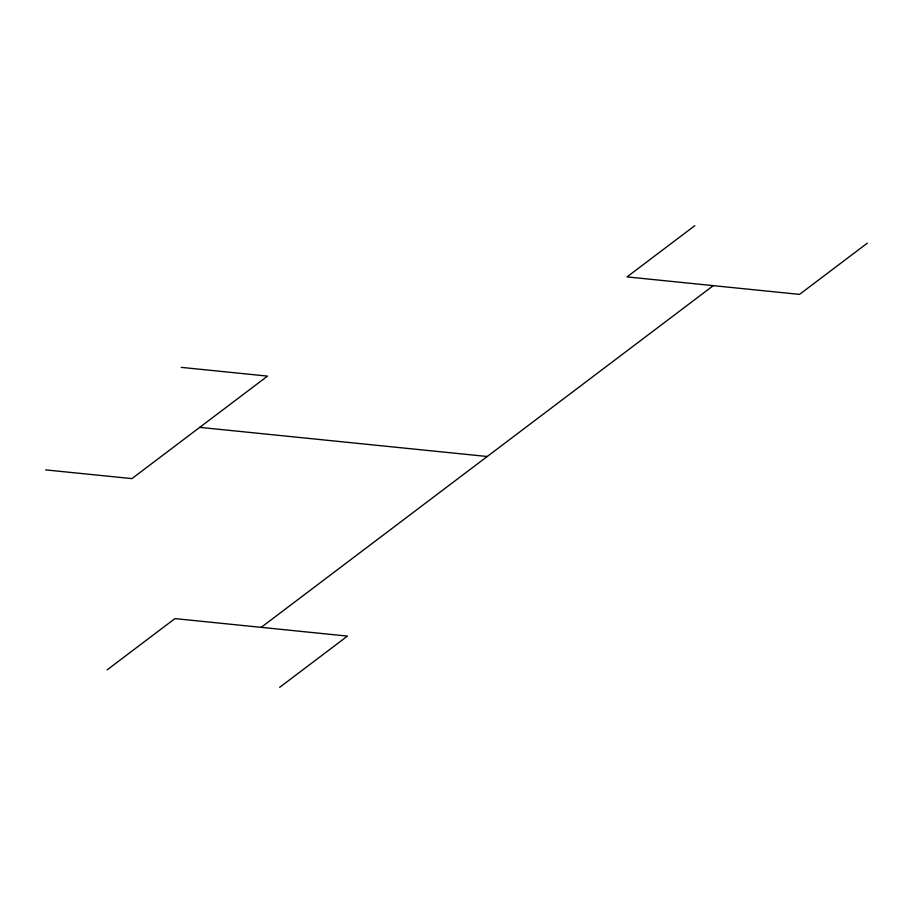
<?xml version="1.0" encoding="UTF-8"?>
<svg xmlns="http://www.w3.org/2000/svg" width="913" height="913" viewBox="0 0 913 913"><rect width="100%" height="100%" fill="white"/><g stroke="black" fill="none" stroke-linecap="round" stroke-linejoin="round"><path stroke-width="1.37" d="M107.129 669.868L174.942 618.615L347.454 636.099L279.652 687.352M694.839 225.648L627.026 276.901L799.537 294.385L867.35 243.132M261.198 627.357L713.281 285.643M181.276 367.368L267.532 376.11L131.906 478.617L45.65 469.887M199.719 427.364L487.245 456.5"/></g></svg>
